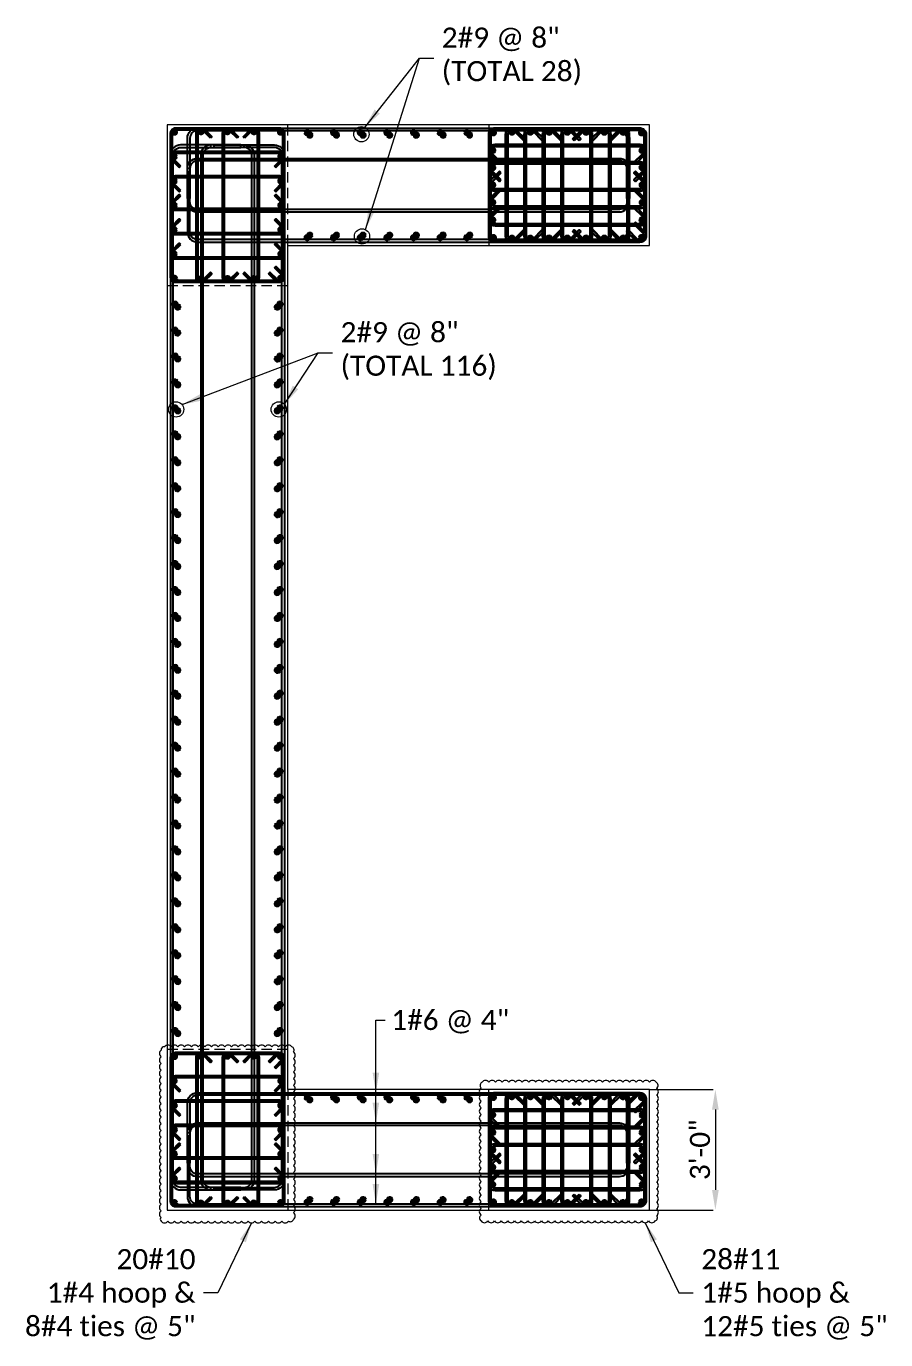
# Model space of a CAD drawing. Header units: inches. Extents: x -30573 to 11520, y -22457 to 4202.
# Drawn here: x 4151.8 to 4408.5, y -1653.6 to -1261.4 of the extents above; entities that cross this region are included whole.
import ezdxf

# ---------------------------------------------------------------- set-up
doc = ezdxf.new("R2010")
doc.units = ezdxf.units.IN
doc.header["$PDMODE"] = 35
doc.linetypes.add('CENTER2', pattern=[28.575, 19.05, -3.175, 3.175, -3.175])
doc.linetypes.add('HIDDEN2', pattern=[0.1875, 0.125, -0.0625])
doc.layers.get('Defpoints').update_dxf_attribs({"lineweight": 70})
for name, color, linetype, lineweight in [('ACERO1', 6, 'Continuous', 50), ('ACERO2', 5, 'Continuous', 30), ('ACERO3', 4, 'Continuous', 25), ('CONCRETO3', 4, 'Continuous', 25), ('CONCRETO7', 8, 'Continuous', 9), ('Ejes', 8, 'CENTER2', 9), ('PROY', 8, 'HIDDEN2', 9), ('TEXTO', 1, 'Continuous', 13)]:
    doc.layers.add(name, color=color, linetype=linetype, lineweight=lineweight)
doc.styles.add('A3_32', font='calibri.ttf', dxfattribs={"height": 6})
doc.dimstyles.new('PONDERA3_32', dxfattribs={"dimscale": 0, "dimtxt": 6, "dimasz": 6, "dimexe": 1.25, "dimexo": 0.625, "dimgap": 1.5, "dimtad": 1, "dimdec": 1, "dimrnd": 0.5, "dimzin": 1, "dimdsep": 46, "dimlunit": 4, "dimtxsty": 'A3_32', "dimcen": 0.5, "dimse1": 1, "dimse2": 1, "dimclrd": 256, "dimclrt": 256, "dimadec": 1, "dimazin": 0, "dimtfac": 1, "dimtdec": 1, "dimtmove": 0, "dimatfit": 3, "dimfxl": 1, "dimfrac": 2, "dimlwd": 13, "dimarcsym": 0})

# ---------------------------------------------------------------- blocks, each defined once
blk = doc.blocks.new('#9')
at = {"layer": 'ACERO1'}
h = blk.add_hatch(dxfattribs=at)
h.set_pattern_fill('ANSI31', color=256, scale=0.05)
h.set_pattern_definition([(45, (739.44426, 708.37343), (-0.112253202, 0.112253202), [])])
edge = h.paths.add_edge_path()
edge.add_arc((0, 0), 0.564, 0, 360)
blk.add_circle((0, 0), 0.564, dxfattribs=at)
blk = doc.blocks.new('*D1511')
at = {"layer": 'Defpoints', "color": 0, "transparency": 16777216}
for p in [(4357.59, -1578.87), (4357.59, -1614.87), (4357.59, -1614.87)]:
    blk.add_point(p, dxfattribs=at)
at = {"layer": 'TEXTO', "lineweight": 13, "transparency": 16777216}
blk.add_line((4357.59, -1584.87), (4357.59, -1608.87), dxfattribs=at)
at = {"layer": 'TEXTO', "transparency": 16777216}
for points in [[(4356.59, -1584.87), (4358.59, -1584.87), (4357.59, -1578.87)], [(4356.59, -1608.87), (4358.59, -1608.87), (4357.59, -1614.87)]]:
    blk.add_solid(points, dxfattribs=at)
at = {"layer": 'TEXTO', "transparency": 16777216, "insert": (4353.01, -1596.87), "char_height": 6, "attachment_point": 5, "rotation": 90, "style": 'A3_32'}
blk.add_mtext('3\'-0"', dxfattribs=at)

msp = doc.modelspace()

# ---------------------------------------------------------------- linework, layer by layer
at = {"layer": 'ACERO2'}
for points in [[(4227.42, -1337.869), (4196.42, -1337.869, -0.4142136), (4194.92, -1336.369), (4194.92, -1293.369, -0.4142136), (4196.42, -1291.869), (4227.42, -1291.869, -0.4142136), (4228.92, -1293.369), (4228.92, -1336.369, -0.6681786), (4226.359, -1337.43), (4224.238, -1335.308), (4224.592, -1334.955), (4226.713, -1337.076, 0.6681786), (4228.42, -1336.369), (4228.42, -1293.369, 0.4142136), (4227.42, -1292.369), (4196.42, -1292.369, 0.4142136), (4195.42, -1293.369), (4195.42, -1336.369, 0.4142136), (4196.42, -1337.369), (4226.299, -1337.369)], [(4336.92, -1323.994), (4336.92, -1293.744, 0.4142136), (4335.045, -1291.869), (4291.795, -1291.869, 0.4142136), (4289.92, -1293.744), (4289.92, -1323.994, 0.4142136), (4291.795, -1325.869), (4335.045, -1325.869, 0.6681786), (4336.371, -1322.668), (4333.719, -1320.017), (4333.277, -1320.459), (4335.929, -1323.11, -1), (4334.161, -1324.878), (4331.509, -1322.226), (4331.068, -1322.668), (4333.643, -1325.244)], [(4335.045, -1325.244), (4291.795, -1325.244, -0.4142136), (4290.545, -1323.994), (4290.545, -1293.744, -0.4142136), (4291.795, -1292.494), (4335.045, -1292.494, -0.4142136), (4336.295, -1293.744), (4336.295, -1322.592)], [(4228.42, -1335.248), (4226.359, -1333.187), (4226.006, -1333.541), (4228.127, -1335.662, -0.1989124), (4228.42, -1336.369)], [(4227.42, -1567.869), (4196.42, -1567.869, 0.4142136), (4194.92, -1569.369), (4194.92, -1612.369, 0.4142136), (4196.42, -1613.869), (4227.42, -1613.869, 0.4142136), (4228.92, -1612.369), (4228.92, -1569.369, 0.6681786), (4226.359, -1568.308), (4224.238, -1570.43), (4224.592, -1570.783), (4226.713, -1568.662, -0.6681786), (4228.42, -1569.369), (4228.42, -1612.369, -0.4142136), (4227.42, -1613.369), (4196.42, -1613.369, -0.4142136), (4195.42, -1612.369), (4195.42, -1569.369, -0.4142136), (4196.42, -1568.369), (4226.299, -1568.369)], [(4228.42, -1570.49), (4226.359, -1572.551), (4226.006, -1572.197), (4228.127, -1570.076, 0.1989124), (4228.42, -1569.369)], [(4336.92, -1581.744), (4336.92, -1611.994, -0.4142136), (4335.045, -1613.869), (4291.795, -1613.869, -0.4142136), (4289.92, -1611.994), (4289.92, -1581.744, -0.4142136), (4291.795, -1579.869), (4335.045, -1579.869, -0.6681786), (4336.371, -1583.07), (4333.719, -1585.722), (4333.277, -1585.28), (4335.929, -1582.628, 1), (4334.161, -1580.86), (4331.509, -1583.512), (4331.068, -1583.07), (4333.643, -1580.494)], [(4335.045, -1580.494), (4291.795, -1580.494, 0.4142136), (4290.545, -1581.744), (4290.545, -1611.994, 0.4142136), (4291.795, -1613.244), (4335.045, -1613.244, 0.4142136), (4336.295, -1611.994), (4336.295, -1583.146)]]:
    msp.add_lwpolyline(points, format="xyb", dxfattribs=at)
for points in [[(4206.844, -1294.783), (4207.198, -1294.43), (4205.077, -1292.308, 0.6681786), (4202.516, -1293.369), (4202.516, -1336.369, 0.6681786), (4205.077, -1337.43), (4207.198, -1335.308), (4206.844, -1334.955), (4204.723, -1337.076, -0.6681786), (4203.016, -1336.369), (4203.016, -1293.369, -0.6681786), (4204.723, -1292.662)], [(4214.748, -1294.783), (4215.102, -1294.43), (4212.981, -1292.308, 0.6681786), (4210.42, -1293.369), (4210.42, -1336.369, 0.6681786), (4212.981, -1337.43), (4215.102, -1335.308), (4214.748, -1334.955), (4212.627, -1337.076, -0.6681786), (4210.92, -1336.369), (4210.92, -1293.369, -0.6681786), (4212.627, -1292.662)], [(4216.996, -1294.783), (4216.642, -1294.43), (4218.764, -1292.308, -0.6681786), (4221.324, -1293.369), (4221.324, -1336.369, -0.6681786), (4218.764, -1337.43), (4216.642, -1335.308), (4216.996, -1334.955), (4219.117, -1337.076, 0.6681786), (4220.824, -1336.369), (4220.824, -1293.369, 0.6681786), (4219.117, -1292.662)], [(4300.362, -1295.512), (4300.804, -1295.07), (4298.152, -1292.418, 0.6681786), (4294.951, -1293.744), (4294.951, -1323.994, 0.6681786), (4298.152, -1325.32), (4300.804, -1322.668), (4300.362, -1322.226), (4297.71, -1324.878, -0.6681786), (4295.576, -1323.994), (4295.576, -1293.744, -0.6681786), (4297.71, -1292.86)], [(4305.889, -1295.512), (4306.331, -1295.07), (4303.68, -1292.418, 0.6681786), (4300.479, -1293.744), (4300.479, -1323.994, 0.6681786), (4303.68, -1325.32), (4306.331, -1322.668), (4305.889, -1322.226), (4303.238, -1324.878, -0.6681786), (4301.104, -1323.994), (4301.104, -1293.744, -0.6681786), (4303.238, -1292.86)], [(4311.417, -1295.512), (4311.859, -1295.07), (4309.207, -1292.418, 0.6681786), (4306.006, -1293.744), (4306.006, -1323.994, 0.6681786), (4309.207, -1325.32), (4311.859, -1322.668), (4311.417, -1322.226), (4308.765, -1324.878, -0.6681786), (4306.631, -1323.994), (4306.631, -1293.744, -0.6681786), (4308.765, -1292.86)], [(4316.944, -1295.512), (4317.386, -1295.07), (4314.735, -1292.418, 0.6681786), (4311.534, -1293.744), (4311.534, -1323.994, 0.6681786), (4314.735, -1325.32), (4317.386, -1322.668), (4316.944, -1322.226), (4314.293, -1324.878, -0.6681786), (4312.159, -1323.994), (4312.159, -1293.744, -0.6681786), (4314.293, -1292.86)], [(4315.423, -1295.512), (4314.981, -1295.07), (4317.633, -1292.418, -0.6681786), (4320.834, -1293.744), (4320.834, -1323.994, -0.6681786), (4317.633, -1325.32), (4314.981, -1322.668), (4315.423, -1322.226), (4318.075, -1324.878, 0.6681786), (4320.209, -1323.994), (4320.209, -1293.744, 0.6681786), (4318.075, -1292.86)], [(4320.951, -1295.512), (4320.509, -1295.07), (4323.161, -1292.418, -0.6681786), (4326.361, -1293.744), (4326.361, -1323.994, -0.6681786), (4323.161, -1325.32), (4320.509, -1322.668), (4320.951, -1322.226), (4323.602, -1324.878, 0.6681786), (4325.736, -1323.994), (4325.736, -1293.744, 0.6681786), (4323.602, -1292.86)], [(4326.478, -1295.512), (4326.036, -1295.07), (4328.688, -1292.418, -0.6681786), (4331.889, -1293.744), (4331.889, -1323.994, -0.6681786), (4328.688, -1325.32), (4326.036, -1322.668), (4326.478, -1322.226), (4329.13, -1324.878, 0.6681786), (4331.264, -1323.994), (4331.264, -1293.744, 0.6681786), (4329.13, -1292.86)], [(4293.556, -1302.129), (4293.114, -1302.571), (4290.462, -1299.919, -0.6681786), (4291.788, -1296.718), (4335.045, -1296.718, -0.6681786), (4336.371, -1299.919), (4333.719, -1302.571), (4333.277, -1302.129), (4335.929, -1299.477, 0.6681786), (4335.045, -1297.343), (4291.788, -1297.343, 0.6681786), (4290.904, -1299.477)], [(4197.834, -1303.159), (4197.481, -1303.512), (4195.359, -1301.391, -0.6681786), (4196.42, -1298.83), (4227.42, -1298.83, -0.6681786), (4228.481, -1301.391), (4226.359, -1303.512), (4226.006, -1303.159), (4228.127, -1301.037, 0.6681786), (4227.42, -1299.33), (4196.42, -1299.33, 0.6681786), (4195.713, -1301.037)], [(4293.556, -1307.332), (4293.114, -1307.774), (4290.462, -1305.122, -0.6681786), (4291.788, -1301.921), (4335.045, -1301.921, -0.6681786), (4336.371, -1305.122), (4333.719, -1307.774), (4333.277, -1307.332), (4335.929, -1304.68, 0.6681786), (4335.045, -1302.546), (4291.788, -1302.546, 0.6681786), (4290.904, -1304.68)], [(4293.556, -1305.203), (4293.114, -1304.761), (4290.462, -1307.413, 0.6681786), (4291.788, -1310.613), (4335.045, -1310.613, 0.6681786), (4336.371, -1307.413), (4333.719, -1304.761), (4333.277, -1305.203), (4335.929, -1307.854, -0.6681786), (4335.045, -1309.988), (4291.788, -1309.988, -0.6681786), (4290.904, -1307.854)], [(4197.834, -1310.428), (4197.481, -1310.782), (4195.359, -1308.66, -0.6681786), (4196.42, -1306.1), (4227.42, -1306.1, -0.6681786), (4228.481, -1308.66), (4226.359, -1310.782), (4226.006, -1310.428), (4228.127, -1308.307, 0.6681786), (4227.42, -1306.6), (4196.42, -1306.6, 0.6681786), (4195.713, -1308.307)], [(4197.834, -1312.041), (4197.481, -1311.687), (4195.359, -1313.808, 0.6681786), (4196.42, -1316.369), (4227.42, -1316.369, 0.6681786), (4228.481, -1313.808), (4226.359, -1311.687), (4226.006, -1312.041), (4228.127, -1314.162, -0.6681786), (4227.42, -1315.869), (4196.42, -1315.869, -0.6681786), (4195.713, -1314.162)], [(4293.556, -1310.406), (4293.114, -1309.964), (4290.462, -1312.616, 0.6681786), (4291.788, -1315.817), (4335.045, -1315.817, 0.6681786), (4336.371, -1312.616), (4333.719, -1309.964), (4333.277, -1310.406), (4335.929, -1313.058, -0.6681786), (4335.045, -1315.192), (4291.788, -1315.192, -0.6681786), (4290.904, -1313.058)], [(4293.556, -1315.61), (4293.114, -1315.168), (4290.462, -1317.819, 0.6681786), (4291.788, -1321.02), (4335.045, -1321.02, 0.6681786), (4336.371, -1317.819), (4333.719, -1315.168), (4333.277, -1315.61), (4335.929, -1318.261, -0.6681786), (4335.045, -1320.395), (4291.788, -1320.395, -0.6681786), (4290.904, -1318.261)], [(4197.834, -1319.31), (4197.481, -1318.957), (4195.359, -1321.078, 0.6681786), (4196.42, -1323.639), (4227.42, -1323.639, 0.6681786), (4228.481, -1321.078), (4226.359, -1318.957), (4226.006, -1319.31), (4228.127, -1321.431, -0.6681786), (4227.42, -1323.139), (4196.42, -1323.139, -0.6681786), (4195.713, -1321.431)], [(4197.834, -1326.58), (4197.481, -1326.226), (4195.359, -1328.347, 0.6681786), (4196.42, -1330.908), (4227.42, -1330.908, 0.6681786), (4228.481, -1328.347), (4226.359, -1326.226), (4226.006, -1326.58), (4228.127, -1328.701, -0.6681786), (4227.42, -1330.408), (4196.42, -1330.408, -0.6681786), (4195.713, -1328.701)], [(4206.844, -1610.955), (4207.198, -1611.308), (4205.077, -1613.43, -0.6681786), (4202.516, -1612.369), (4202.516, -1569.369, -0.6681786), (4205.077, -1568.308), (4207.198, -1570.43), (4206.844, -1570.783), (4204.723, -1568.662, 0.6681786), (4203.016, -1569.369), (4203.016, -1612.369, 0.6681786), (4204.723, -1613.076)], [(4214.748, -1610.955), (4215.102, -1611.308), (4212.981, -1613.43, -0.6681786), (4210.42, -1612.369), (4210.42, -1569.369, -0.6681786), (4212.981, -1568.308), (4215.102, -1570.43), (4214.748, -1570.783), (4212.627, -1568.662, 0.6681786), (4210.92, -1569.369), (4210.92, -1612.369, 0.6681786), (4212.627, -1613.076)], [(4216.996, -1610.955), (4216.642, -1611.308), (4218.764, -1613.43, 0.6681786), (4221.324, -1612.369), (4221.324, -1569.369, 0.6681786), (4218.764, -1568.308), (4216.642, -1570.43), (4216.996, -1570.783), (4219.117, -1568.662, -0.6681786), (4220.824, -1569.369), (4220.824, -1612.369, -0.6681786), (4219.117, -1613.076)], [(4197.834, -1579.159), (4197.481, -1579.512), (4195.359, -1577.391, -0.6681786), (4196.42, -1574.83), (4227.42, -1574.83, -0.6681786), (4228.481, -1577.391), (4226.359, -1579.512), (4226.006, -1579.159), (4228.127, -1577.037, 0.6681786), (4227.42, -1575.33), (4196.42, -1575.33, 0.6681786), (4195.713, -1577.037)], [(4300.362, -1610.226), (4300.804, -1610.668), (4298.152, -1613.32, -0.6681786), (4294.951, -1611.994), (4294.951, -1581.744, -0.6681786), (4298.152, -1580.418), (4300.804, -1583.07), (4300.362, -1583.512), (4297.71, -1580.86, 0.6681786), (4295.576, -1581.744), (4295.576, -1611.994, 0.6681786), (4297.71, -1612.878)], [(4305.889, -1610.226), (4306.331, -1610.668), (4303.68, -1613.32, -0.6681786), (4300.479, -1611.994), (4300.479, -1581.744, -0.6681786), (4303.68, -1580.418), (4306.331, -1583.07), (4305.889, -1583.512), (4303.238, -1580.86, 0.6681786), (4301.104, -1581.744), (4301.104, -1611.994, 0.6681786), (4303.238, -1612.878)], [(4311.417, -1610.226), (4311.859, -1610.668), (4309.207, -1613.32, -0.6681786), (4306.006, -1611.994), (4306.006, -1581.744, -0.6681786), (4309.207, -1580.418), (4311.859, -1583.07), (4311.417, -1583.512), (4308.765, -1580.86, 0.6681786), (4306.631, -1581.744), (4306.631, -1611.994, 0.6681786), (4308.765, -1612.878)], [(4316.944, -1610.226), (4317.386, -1610.668), (4314.735, -1613.32, -0.6681786), (4311.534, -1611.994), (4311.534, -1581.744, -0.6681786), (4314.735, -1580.418), (4317.386, -1583.07), (4316.944, -1583.512), (4314.293, -1580.86, 0.6681786), (4312.159, -1581.744), (4312.159, -1611.994, 0.6681786), (4314.293, -1612.878)], [(4315.423, -1610.226), (4314.981, -1610.668), (4317.633, -1613.32, 0.6681786), (4320.834, -1611.994), (4320.834, -1581.744, 0.6681786), (4317.633, -1580.418), (4314.981, -1583.07), (4315.423, -1583.512), (4318.075, -1580.86, -0.6681786), (4320.209, -1581.744), (4320.209, -1611.994, -0.6681786), (4318.075, -1612.878)], [(4320.951, -1610.226), (4320.509, -1610.668), (4323.161, -1613.32, 0.6681786), (4326.361, -1611.994), (4326.361, -1581.744, 0.6681786), (4323.161, -1580.418), (4320.509, -1583.07), (4320.951, -1583.512), (4323.602, -1580.86, -0.6681786), (4325.736, -1581.744), (4325.736, -1611.994, -0.6681786), (4323.602, -1612.878)], [(4326.478, -1610.226), (4326.036, -1610.668), (4328.688, -1613.32, 0.6681786), (4331.889, -1611.994), (4331.889, -1581.744, 0.6681786), (4328.688, -1580.418), (4326.036, -1583.07), (4326.478, -1583.512), (4329.13, -1580.86, -0.6681786), (4331.264, -1581.744), (4331.264, -1611.994, -0.6681786), (4329.13, -1612.878)], [(4197.834, -1586.428), (4197.481, -1586.782), (4195.359, -1584.66, -0.6681786), (4196.42, -1582.1), (4227.42, -1582.1, -0.6681786), (4228.481, -1584.66), (4226.359, -1586.782), (4226.006, -1586.428), (4228.127, -1584.307, 0.6681786), (4227.42, -1582.6), (4196.42, -1582.6, 0.6681786), (4195.713, -1584.307)], [(4293.556, -1590.129), (4293.114, -1590.571), (4290.462, -1587.919, -0.6681786), (4291.788, -1584.718), (4335.045, -1584.718, -0.6681786), (4336.371, -1587.919), (4333.719, -1590.571), (4333.277, -1590.129), (4335.929, -1587.477, 0.6681786), (4335.045, -1585.343), (4291.788, -1585.343, 0.6681786), (4290.904, -1587.477)], [(4197.834, -1593.697), (4197.481, -1594.051), (4195.359, -1591.93, -0.6681786), (4196.42, -1589.369), (4227.42, -1589.369, -0.6681786), (4228.481, -1591.93), (4226.359, -1594.051), (4226.006, -1593.697), (4228.127, -1591.576, 0.6681786), (4227.42, -1589.869), (4196.42, -1589.869, 0.6681786), (4195.713, -1591.576)], [(4293.556, -1595.332), (4293.114, -1595.774), (4290.462, -1593.122, -0.6681786), (4291.788, -1589.921), (4335.045, -1589.921, -0.6681786), (4336.371, -1593.122), (4333.719, -1595.774), (4333.277, -1595.332), (4335.929, -1592.68, 0.6681786), (4335.045, -1590.546), (4291.788, -1590.546, 0.6681786), (4290.904, -1592.68)], [(4197.834, -1595.31), (4197.481, -1594.957), (4195.359, -1597.078, 0.6681786), (4196.42, -1599.639), (4227.42, -1599.639, 0.6681786), (4228.481, -1597.078), (4226.359, -1594.957), (4226.006, -1595.31), (4228.127, -1597.431, -0.6681786), (4227.42, -1599.139), (4196.42, -1599.139, -0.6681786), (4195.713, -1597.431)], [(4293.556, -1600.535), (4293.114, -1600.977), (4290.462, -1598.326, -0.6681786), (4291.788, -1595.125), (4335.045, -1595.125, -0.6681786), (4336.371, -1598.326), (4333.719, -1600.977), (4333.277, -1600.535), (4335.929, -1597.884, 0.6681786), (4335.045, -1595.75), (4291.788, -1595.75, 0.6681786), (4290.904, -1597.884)], [(4293.556, -1598.406), (4293.114, -1597.964), (4290.462, -1600.616, 0.6681786), (4291.788, -1603.817), (4335.045, -1603.817, 0.6681786), (4336.371, -1600.616), (4333.719, -1597.964), (4333.277, -1598.406), (4335.929, -1601.058, -0.6681786), (4335.045, -1603.192), (4291.788, -1603.192, -0.6681786), (4290.904, -1601.058)], [(4197.834, -1602.58), (4197.481, -1602.226), (4195.359, -1604.347, 0.6681786), (4196.42, -1606.908), (4227.42, -1606.908, 0.6681786), (4228.481, -1604.347), (4226.359, -1602.226), (4226.006, -1602.58), (4228.127, -1604.701, -0.6681786), (4227.42, -1606.408), (4196.42, -1606.408, -0.6681786), (4195.713, -1604.701)], [(4293.556, -1603.61), (4293.114, -1603.168), (4290.462, -1605.819, 0.6681786), (4291.788, -1609.02), (4335.045, -1609.02, 0.6681786), (4336.371, -1605.819), (4333.719, -1603.168), (4333.277, -1603.61), (4335.929, -1606.261, -0.6681786), (4335.045, -1608.395), (4291.788, -1608.395, -0.6681786), (4290.904, -1606.261)]]:
    msp.add_lwpolyline(points, format="xyb", close=True, dxfattribs=at)
at = {"layer": 'ACERO3'}
for points in [[(4199.92, -1303.869), (4199.92, -1294.869, -0.4142136), (4202.92, -1291.869), (4328.92, -1291.869, -0.4142136), (4331.92, -1294.869), (4331.92, -1303.869), (4331.17, -1303.869), (4331.17, -1294.869, 0.4142136), (4328.92, -1292.619), (4202.92, -1292.619, 0.4142136), (4200.67, -1294.869), (4200.67, -1303.869)], [(4206.92, -1296.869), (4197.92, -1296.869, 0.4142136), (4194.92, -1299.869), (4194.92, -1605.869, 0.4142136), (4197.92, -1608.869), (4206.92, -1608.869), (4206.92, -1608.119), (4197.92, -1608.119, -0.4142136), (4195.67, -1605.869), (4195.67, -1299.869, -0.4142136), (4197.92, -1297.619), (4206.92, -1297.619)], [(4215.92, -1296.869), (4206.92, -1296.869, 0.4142136), (4203.92, -1299.869), (4203.92, -1605.869, 0.4142136), (4206.92, -1608.869), (4215.92, -1608.869), (4215.92, -1608.119), (4206.92, -1608.119, -0.4142136), (4204.67, -1605.869), (4204.67, -1299.869, -0.4142136), (4206.92, -1297.619), (4215.92, -1297.619)], [(4207.92, -1296.869), (4216.92, -1296.869, -0.4142136), (4219.92, -1299.869), (4219.92, -1605.869, -0.4142136), (4216.92, -1608.869), (4207.92, -1608.869), (4207.92, -1608.119), (4216.92, -1608.119, 0.4142136), (4219.17, -1605.869), (4219.17, -1299.869, 0.4142136), (4216.92, -1297.619), (4207.92, -1297.619)], [(4216.92, -1296.869), (4225.92, -1296.869, -0.4142136), (4228.92, -1299.869), (4228.92, -1605.869, -0.4142136), (4225.92, -1608.869), (4216.92, -1608.869), (4216.92, -1608.119), (4225.92, -1608.119, 0.4142136), (4228.17, -1605.869), (4228.17, -1299.869, 0.4142136), (4225.92, -1297.619), (4216.92, -1297.619)], [(4199.92, -1312.869), (4199.92, -1303.869, -0.4142136), (4202.92, -1300.869), (4328.92, -1300.869, -0.4142136), (4331.92, -1303.869), (4331.92, -1312.869), (4331.17, -1312.869), (4331.17, -1303.869, 0.4142136), (4328.92, -1301.619), (4202.92, -1301.619, 0.4142136), (4200.67, -1303.869), (4200.67, -1312.869)], [(4199.92, -1304.869), (4199.92, -1313.869, 0.4142136), (4202.92, -1316.869), (4328.92, -1316.869, 0.4142136), (4331.92, -1313.869), (4331.92, -1304.869), (4331.17, -1304.869), (4331.17, -1313.869, -0.4142136), (4328.92, -1316.119), (4202.92, -1316.119, -0.4142136), (4200.67, -1313.869), (4200.67, -1304.869)], [(4199.92, -1313.869), (4199.92, -1322.869, 0.4142136), (4202.92, -1325.869), (4328.92, -1325.869, 0.4142136), (4331.92, -1322.869), (4331.92, -1313.869), (4331.17, -1313.869), (4331.17, -1322.869, -0.4142136), (4328.92, -1325.119), (4202.92, -1325.119, -0.4142136), (4200.67, -1322.869), (4200.67, -1313.869)], [(4199.92, -1591.869), (4199.92, -1582.869, -0.4142136), (4202.92, -1579.869), (4328.92, -1579.869, -0.4142136), (4331.92, -1582.869), (4331.92, -1591.869), (4331.17, -1591.869), (4331.17, -1582.869, 0.4142136), (4328.92, -1580.619), (4202.92, -1580.619, 0.4142136), (4200.67, -1582.869), (4200.67, -1591.869)], [(4199.92, -1600.869), (4199.92, -1591.869, -0.4142136), (4202.92, -1588.869), (4328.92, -1588.869, -0.4142136), (4331.92, -1591.869), (4331.92, -1600.869), (4331.17, -1600.869), (4331.17, -1591.869, 0.4142136), (4328.92, -1589.619), (4202.92, -1589.619, 0.4142136), (4200.67, -1591.869), (4200.67, -1600.869)], [(4199.92, -1592.869), (4199.92, -1601.869, 0.4142136), (4202.92, -1604.869), (4328.92, -1604.869, 0.4142136), (4331.92, -1601.869), (4331.92, -1592.869), (4331.17, -1592.869), (4331.17, -1601.869, -0.4142136), (4328.92, -1604.119), (4202.92, -1604.119, -0.4142136), (4200.67, -1601.869), (4200.67, -1592.869)], [(4199.92, -1601.869), (4199.92, -1610.869, 0.4142136), (4202.92, -1613.869), (4328.92, -1613.869, 0.4142136), (4331.92, -1610.869), (4331.92, -1601.869), (4331.17, -1601.869), (4331.17, -1610.869, -0.4142136), (4328.92, -1613.119), (4202.92, -1613.119, -0.4142136), (4200.67, -1610.869), (4200.67, -1601.869)]]:
    msp.add_lwpolyline(points, format="xyb", close=True, dxfattribs=at)
at = {"layer": 'CONCRETO7'}
msp.add_lwpolyline([(4337.92, -1578.869), (4229.92, -1578.869), (4229.92, -1326.869), (4337.92, -1326.869), (4337.92, -1290.869), (4193.92, -1290.869), (4193.92, -1614.869), (4337.92, -1614.869)], close=True, dxfattribs=at)
at = {"layer": 'Ejes'}
for p, q in [((4337.92, -1578.869), (4359.931, -1578.869)), ((4337.92, -1614.869), (4359.931, -1614.869))]:
    msp.add_line(p, q, dxfattribs=at)
at = {"layer": 'PROY', "ltscale": 25}
for p, q in [((4229.92, -1326.869), (4229.92, -1290.869)), ((4289.92, -1290.869), (4289.92, -1326.869)), ((4193.92, -1338.869), (4229.92, -1338.869)), ((4193.92, -1566.869), (4229.92, -1566.869)), ((4229.92, -1578.869), (4229.92, -1614.869)), ((4289.92, -1614.869), (4289.92, -1578.869))]:
    msp.add_line(p, q, dxfattribs=at)
at = {"layer": 'TEXTO'}
for points in [[(4192.107, -1618.182, 0.5205671), (4194.107, -1618.182, 0.5205671), (4196.107, -1618.182, 0.5205671), (4198.107, -1618.182, 0.5205671), (4200.107, -1618.182, 0.5205671), (4202.107, -1618.182, 0.5205671), (4204.107, -1618.182, 0.5205671), (4206.107, -1618.182, 0.5205671), (4208.107, -1618.182, 0.5205671), (4210.107, -1618.182, 0.5205671), (4212.107, -1618.182, 0.5205671), (4214.107, -1618.182, 0.5205671), (4216.107, -1618.182, 0.5205671), (4218.107, -1618.182, 0.5205671), (4220.107, -1618.182, 0.5205671), (4222.107, -1618.182, 0.5205671), (4224.107, -1618.182, 0.5205671), (4226.107, -1618.182, 0.5205671), (4228.107, -1618.182, 0.5205671), (4230.107, -1618.182, 0.5205671), (4231.588, -1617.662, 0.5205671), (4231.588, -1615.662, 0.5205671), (4231.588, -1613.662, 0.5205671), (4231.588, -1611.662, 0.5205671), (4231.588, -1609.662, 0.5205671), (4231.588, -1607.662, 0.5205671), (4231.588, -1605.662, 0.5205671), (4231.588, -1603.662, 0.5205671), (4231.588, -1601.662, 0.5205671), (4231.588, -1599.662, 0.5205671), (4231.588, -1597.662, 0.5205671), (4231.588, -1595.662, 0.5205671), (4231.588, -1593.662, 0.5205671), (4231.588, -1591.662, 0.5205671), (4231.588, -1589.662, 0.5205671), (4231.588, -1587.662, 0.5205671), (4231.588, -1585.662, 0.5205671), (4231.588, -1583.662, 0.5205671), (4231.588, -1581.662, 0.5205671), (4231.588, -1579.662, 0.5205671), (4231.588, -1577.662, 0.5205671), (4231.588, -1575.662, 0.5205671), (4231.588, -1573.662, 0.5205671), (4231.588, -1571.662, 0.5205671), (4231.588, -1569.662, 0.5205671), (4231.588, -1567.662, 0.5205671), (4231.116, -1566.134, 0.5205671), (4229.116, -1566.134, 0.5205671), (4227.116, -1566.134, 0.5205671), (4225.116, -1566.134, 0.5205671), (4223.116, -1566.134, 0.5205671), (4221.116, -1566.134, 0.5205671), (4219.116, -1566.134, 0.5205671), (4217.116, -1566.134, 0.5205671), (4215.116, -1566.134, 0.5205671), (4213.116, -1566.134, 0.5205671), (4211.116, -1566.134, 0.5205671), (4209.116, -1566.134, 0.5205671), (4207.116, -1566.134, 0.5205671), (4205.116, -1566.134, 0.5205671), (4203.116, -1566.134, 0.5205671), (4201.116, -1566.134, 0.5205671), (4199.116, -1566.134, 0.5205671), (4197.116, -1566.134, 0.5205671), (4195.116, -1566.134, 0.5205671), (4193.116, -1566.134, 0.5205671), (4192.107, -1567.125, 0.5205671), (4192.107, -1569.125, 0.5205671), (4192.107, -1571.125, 0.5205671), (4192.107, -1573.125, 0.5205671), (4192.107, -1575.125, 0.5205671), (4192.107, -1577.125, 0.5205671), (4192.107, -1579.125, 0.5205671), (4192.107, -1581.125, 0.5205671), (4192.107, -1583.125, 0.5205671), (4192.107, -1585.125, 0.5205671), (4192.107, -1587.125, 0.5205671), (4192.107, -1589.125, 0.5205671), (4192.107, -1591.125, 0.5205671), (4192.107, -1593.125, 0.5205671), (4192.107, -1595.125, 0.5205671), (4192.107, -1597.125, 0.5205671), (4192.107, -1599.125, 0.5205671), (4192.107, -1601.125, 0.5205671), (4192.107, -1603.125, 0.5205671), (4192.107, -1605.125, 0.5205671), (4192.107, -1607.125, 0.5205671), (4192.107, -1609.125, 0.5205671), (4192.107, -1611.125, 0.5205671), (4192.107, -1613.125, 0.5205671), (4192.107, -1615.125, 0.5205671), (4192.107, -1617.125, 0.5205671)], [(4287.628, -1618.134, 0.5205671), (4289.628, -1618.134, 0.5205671), (4291.628, -1618.134, 0.5205671), (4293.628, -1618.134, 0.5205671), (4295.628, -1618.134, 0.5205671), (4297.628, -1618.134, 0.5205671), (4299.628, -1618.134, 0.5205671), (4301.628, -1618.134, 0.5205671), (4303.628, -1618.134, 0.5205671), (4305.628, -1618.134, 0.5205671), (4307.628, -1618.134, 0.5205671), (4309.628, -1618.134, 0.5205671), (4311.628, -1618.134, 0.5205671), (4313.628, -1618.134, 0.5205671), (4315.628, -1618.134, 0.5205671), (4317.628, -1618.134, 0.5205671), (4319.628, -1618.134, 0.5205671), (4321.628, -1618.134, 0.5205671), (4323.628, -1618.134, 0.5205671), (4325.628, -1618.134, 0.5205671), (4327.628, -1618.134, 0.5205671), (4329.628, -1618.134, 0.5205671), (4331.628, -1618.134, 0.5205671), (4333.628, -1618.134, 0.5205671), (4335.628, -1618.134, 0.5205671), (4337.628, -1618.134, 0.5205671), (4339.628, -1618.134, 0.5205671), (4340.058, -1616.564, 0.5205671), (4340.058, -1614.564, 0.5205671), (4340.058, -1612.564, 0.5205671), (4340.058, -1610.564, 0.5205671), (4340.058, -1608.564, 0.5205671), (4340.058, -1606.564, 0.5205671), (4340.058, -1604.564, 0.5205671), (4340.058, -1602.564, 0.5205671), (4340.058, -1600.564, 0.5205671), (4340.058, -1598.564, 0.5205671), (4340.058, -1596.564, 0.5205671), (4340.058, -1594.564, 0.5205671), (4340.058, -1592.564, 0.5205671), (4340.058, -1590.564, 0.5205671), (4340.058, -1588.564, 0.5205671), (4340.058, -1586.564, 0.5205671), (4340.058, -1584.564, 0.5205671), (4340.058, -1582.564, 0.5205671), (4340.058, -1580.564, 0.5205671), (4340.058, -1578.564, 0.5205671), (4339.929, -1576.693, 0.5205671), (4337.929, -1576.693, 0.5205671), (4335.929, -1576.693, 0.5205671), (4333.929, -1576.693, 0.5205671), (4331.929, -1576.693, 0.5205671), (4329.929, -1576.693, 0.5205671), (4327.929, -1576.693, 0.5205671), (4325.929, -1576.693, 0.5205671), (4323.929, -1576.693, 0.5205671), (4321.929, -1576.693, 0.5205671), (4319.929, -1576.693, 0.5205671), (4317.929, -1576.693, 0.5205671), (4315.929, -1576.693, 0.5205671), (4313.929, -1576.693, 0.5205671), (4311.929, -1576.693, 0.5205671), (4309.929, -1576.693, 0.5205671), (4307.929, -1576.693, 0.5205671), (4305.929, -1576.693, 0.5205671), (4303.929, -1576.693, 0.5205671), (4301.929, -1576.693, 0.5205671), (4299.929, -1576.693, 0.5205671), (4297.929, -1576.693, 0.5205671), (4295.929, -1576.693, 0.5205671), (4293.929, -1576.693, 0.5205671), (4291.929, -1576.693, 0.5205671), (4289.929, -1576.693, 0.5205671), (4287.929, -1576.693, 0.5205671), (4287.628, -1578.392, 0.5205671), (4287.628, -1580.392, 0.5205671), (4287.628, -1582.392, 0.5205671), (4287.628, -1584.392, 0.5205671), (4287.628, -1586.392, 0.5205671), (4287.628, -1588.392, 0.5205671), (4287.628, -1590.392, 0.5205671), (4287.628, -1592.392, 0.5205671), (4287.628, -1594.392, 0.5205671), (4287.628, -1596.392, 0.5205671), (4287.628, -1598.392, 0.5205671), (4287.628, -1600.392, 0.5205671), (4287.628, -1602.392, 0.5205671), (4287.628, -1604.392, 0.5205671), (4287.628, -1606.392, 0.5205671), (4287.628, -1608.392, 0.5205671), (4287.628, -1610.392, 0.5205671), (4287.628, -1612.392, 0.5205671), (4287.628, -1614.392, 0.5205671), (4287.628, -1616.392, 0.5205671)]]:
    msp.add_lwpolyline(points, format="xyb", close=True, dxfattribs=at)
for centre in [(4251.894, -1293.666), (4252.07, -1324.203), (4196.562, -1375.83), (4227.232, -1375.83)]:
    msp.add_circle(centre, 2.286, dxfattribs=at)

# ---------------------------------------------------------------- block references
at = {"layer": 'CONCRETO3', "xscale": -1}
for p in [(4196.112, -1293.061), (4204.016, -1292.933), (4211.92, -1292.933), (4219.824, -1292.933), (4235.676, -1293.183), (4236.507, -1293.958), (4243.624, -1293.183), (4244.455, -1293.958), (4251.571, -1293.183), (4252.403, -1293.958), (4259.519, -1293.183), (4260.35, -1293.958), (4267.467, -1293.183), (4268.298, -1293.958), (4275.415, -1293.183), (4276.246, -1293.958), (4283.362, -1293.183), (4284.194, -1293.958), (4291.31, -1293.259), (4296.837, -1293.058), (4302.365, -1293.058), (4307.893, -1293.058), (4313.42, -1293.058), (4318.948, -1293.058), (4324.475, -1293.058), (4330.003, -1293.058), (4291.109, -1298.462), (4291.109, -1303.666), (4291.109, -1308.869), (4291.109, -1314.072), (4291.109, -1319.276), (4196.234, -1344.423), (4197.016, -1345.266), (4196.234, -1352.17), (4197.016, -1353.013), (4196.234, -1359.916), (4197.016, -1360.759), (4196.234, -1367.662), (4197.016, -1368.505), (4196.234, -1375.408), (4197.016, -1376.251), (4196.234, -1383.154), (4197.016, -1383.997), (4196.234, -1390.9), (4197.016, -1391.743), (4196.234, -1398.646), (4197.016, -1399.489), (4196.234, -1406.392), (4197.016, -1407.235), (4196.234, -1414.139), (4197.016, -1414.981), (4196.234, -1421.885), (4197.016, -1422.728), (4196.234, -1429.631), (4197.016, -1430.474), (4196.234, -1437.377), (4197.016, -1438.22), (4196.234, -1445.123), (4197.016, -1445.966), (4196.234, -1452.869), (4197.016, -1453.712), (4196.234, -1460.615), (4197.016, -1461.458), (4196.234, -1468.361), (4197.016, -1469.204), (4196.234, -1476.107), (4197.016, -1476.95), (4196.234, -1483.854), (4197.016, -1484.696), (4196.234, -1491.6), (4197.016, -1492.443), (4196.234, -1499.346), (4197.016, -1500.189), (4196.234, -1507.092), (4197.016, -1507.935), (4196.234, -1514.838), (4197.016, -1515.681), (4196.234, -1522.584), (4197.016, -1523.427), (4196.234, -1530.33), (4197.016, -1531.173), (4196.234, -1538.076), (4197.016, -1538.919), (4196.234, -1545.822), (4197.016, -1546.665), (4196.234, -1553.569), (4197.016, -1554.412), (4196.234, -1561.315), (4197.016, -1562.158), (4196.112, -1569.061), (4204.016, -1568.933), (4211.92, -1568.933), (4219.824, -1568.933), (4195.984, -1576.33), (4195.984, -1583.6), (4235.676, -1581.183), (4236.507, -1581.958), (4243.624, -1581.183), (4244.455, -1581.958), (4251.571, -1581.183), (4252.403, -1581.958), (4259.519, -1581.183), (4260.35, -1581.958), (4267.467, -1581.183), (4268.298, -1581.958), (4275.415, -1581.183), (4276.246, -1581.958), (4283.362, -1581.183), (4284.194, -1581.958), (4291.31, -1581.259), (4296.837, -1581.058), (4302.365, -1581.058), (4307.893, -1581.058), (4313.42, -1581.058), (4318.948, -1581.058), (4324.475, -1581.058), (4330.003, -1581.058), (4195.984, -1590.869), (4195.984, -1598.139), (4195.984, -1605.408)]:
    msp.add_blockref('#9', p, dxfattribs=at)
at = {"layer": 'CONCRETO3'}
for p in [(4227.728, -1293.061), (4335.53, -1293.259), (4335.731, -1298.462), (4335.731, -1303.666), (4335.731, -1308.869), (4335.731, -1314.072), (4335.731, -1319.276), (4226.809, -1345.277), (4227.606, -1344.423), (4226.809, -1353.023), (4227.606, -1352.17), (4226.809, -1360.769), (4227.606, -1359.916), (4226.809, -1368.515), (4227.606, -1367.662), (4226.809, -1376.261), (4227.606, -1375.408), (4226.809, -1384.007), (4227.606, -1383.154), (4226.809, -1391.753), (4227.606, -1390.9), (4226.809, -1399.499), (4227.606, -1398.646), (4226.809, -1407.245), (4227.606, -1406.392), (4226.809, -1414.992), (4227.606, -1414.139), (4226.809, -1422.738), (4227.606, -1421.885), (4226.809, -1430.484), (4227.606, -1429.631), (4226.809, -1438.23), (4227.606, -1437.377), (4226.809, -1445.976), (4227.606, -1445.123), (4226.809, -1453.722), (4227.606, -1452.869), (4226.809, -1461.468), (4227.606, -1460.615), (4226.809, -1469.214), (4227.606, -1468.361), (4226.809, -1476.96), (4227.606, -1476.107), (4226.809, -1484.707), (4227.606, -1483.854), (4226.809, -1492.453), (4227.606, -1491.6), (4226.809, -1500.199), (4227.606, -1499.346), (4226.809, -1507.945), (4227.606, -1507.092), (4226.809, -1515.691), (4227.606, -1514.838), (4226.809, -1523.437), (4227.606, -1522.584), (4226.809, -1531.183), (4227.606, -1530.33), (4226.809, -1538.929), (4227.606, -1538.076), (4226.809, -1546.675), (4227.606, -1545.822), (4226.809, -1554.422), (4227.606, -1553.569), (4227.606, -1561.315), (4226.809, -1562.168), (4227.728, -1569.061), (4227.856, -1576.33), (4227.856, -1583.6), (4335.53, -1581.259), (4227.856, -1590.869), (4227.856, -1598.139), (4227.856, -1605.408)]:
    msp.add_blockref('#9', p, dxfattribs=at)
at = {"layer": 'CONCRETO3', "rotation": 180}
for p in [(4195.984, -1300.33), (4195.984, -1307.6), (4195.984, -1314.869), (4195.984, -1322.139), (4235.676, -1324.555), (4236.517, -1323.786), (4243.624, -1324.555), (4244.465, -1323.786), (4251.571, -1324.555), (4252.412, -1323.786), (4259.519, -1324.555), (4260.36, -1323.786), (4267.467, -1324.555), (4268.308, -1323.786), (4275.415, -1324.555), (4276.256, -1323.786), (4283.362, -1324.555), (4284.203, -1323.786), (4291.31, -1324.479), (4296.837, -1324.68), (4302.365, -1324.68), (4307.893, -1324.68), (4313.42, -1324.68), (4318.948, -1324.68), (4324.475, -1324.68), (4330.003, -1324.68), (4195.984, -1329.408), (4196.112, -1336.677), (4204.016, -1336.805), (4211.92, -1336.805), (4219.824, -1336.805), (4291.109, -1586.462), (4291.109, -1591.666), (4291.109, -1596.869), (4291.109, -1602.072), (4291.109, -1607.276), (4236.517, -1611.786), (4244.465, -1611.786), (4252.412, -1611.786), (4260.36, -1611.786), (4268.308, -1611.786), (4276.256, -1611.786), (4284.203, -1611.786), (4196.112, -1612.677), (4204.016, -1612.805), (4211.92, -1612.805), (4219.824, -1612.805), (4235.676, -1612.555), (4243.624, -1612.555), (4251.571, -1612.555), (4259.519, -1612.555), (4267.467, -1612.555), (4275.415, -1612.555), (4283.362, -1612.555), (4291.31, -1612.479), (4296.837, -1612.68), (4302.365, -1612.68), (4307.893, -1612.68), (4313.42, -1612.68), (4318.948, -1612.68), (4324.475, -1612.68), (4330.003, -1612.68)]:
    msp.add_blockref('#9', p, dxfattribs=at)
at = {"layer": 'CONCRETO3', "xscale": -1, "rotation": 180}
for p in [(4227.856, -1300.33), (4227.856, -1307.6), (4227.856, -1314.869), (4227.856, -1322.139), (4335.53, -1324.479), (4227.856, -1329.408), (4227.728, -1336.677), (4335.731, -1586.462), (4335.731, -1591.666), (4335.731, -1596.869), (4335.731, -1602.072), (4335.731, -1607.276), (4227.728, -1612.677), (4335.53, -1612.479)]:
    msp.add_blockref('#9', p, dxfattribs=at)

# ---------------------------------------------------------------- texts
at = {"layer": 'TEXTO', "char_height": 6, "style": 'A3_32'}
for s, insert, attachment_point in [('\\A1;2#9 @ 8"\\P(TOTAL 28) ', (4275.878, -1270.475), 4), ('\\A1;2#9 @ 8"\\P(TOTAL 116) ', (4245.678, -1358.427), 4), ('\\A1;1#6 @ 4"', (4260.807, -1558.652), 4), ('\\A1;20#10\\P1#4 hoop &\\P8#4 ties @ 5"', (4202.366, -1640.074), 6), ('\\A1;28#11\\P1#5 hoop &\\P12#5 ties @ 5"', (4353.386, -1640.074), 4)]:
    msp.add_mtext(s, dxfattribs=dict(at, insert=insert, attachment_point=attachment_point))

# ---------------------------------------------------------------- dimensions: what is measured, and where the dimension line sits
at = {"layer": 'TEXTO'}
dim = msp.add_aligned_dim(p1=(4357.587, -1578.869), p2=(4357.587, -1614.869), distance=0, dimstyle='PONDERA3_32', override={"dimscale": 1}, dxfattribs=at)
dim.commit()
dim.dimension.update_dxf_attribs({"geometry": '*D1511', "text_midpoint": (4353.013, -1596.869)})

# ---------------------------------------------------------------- leaders
for points in [[(4252.903, -1291.615), (4269.209, -1270.972), (4273.472, -1270.972)], [(4253.097, -1322.161), (4269.209, -1270.972), (4273.472, -1270.972)], [(4198.349, -1374.405), (4239.009, -1358.924), (4243.272, -1358.924)], [(4228.92, -1374.289), (4239.009, -1358.924), (4243.272, -1358.924)], [(4256.223, -1613.119), (4256.223, -1558.161), (4258.942, -1558.161)], [(4256.223, -1604.119), (4256.223, -1558.161)], [(4256.223, -1588.869), (4256.223, -1558.161)], [(4256.223, -1579.869), (4256.223, -1558.161)], [(4219.123, -1618.655), (4209.034, -1639.577), (4204.771, -1639.577)], [(4336.628, -1618.655), (4346.717, -1639.577), (4350.98, -1639.577)]]:
    msp.add_leader(points, dimstyle='PONDERA3_32', override={"dimscale": 1}, dxfattribs=at)

doc.saveas('drawing.dxf')
